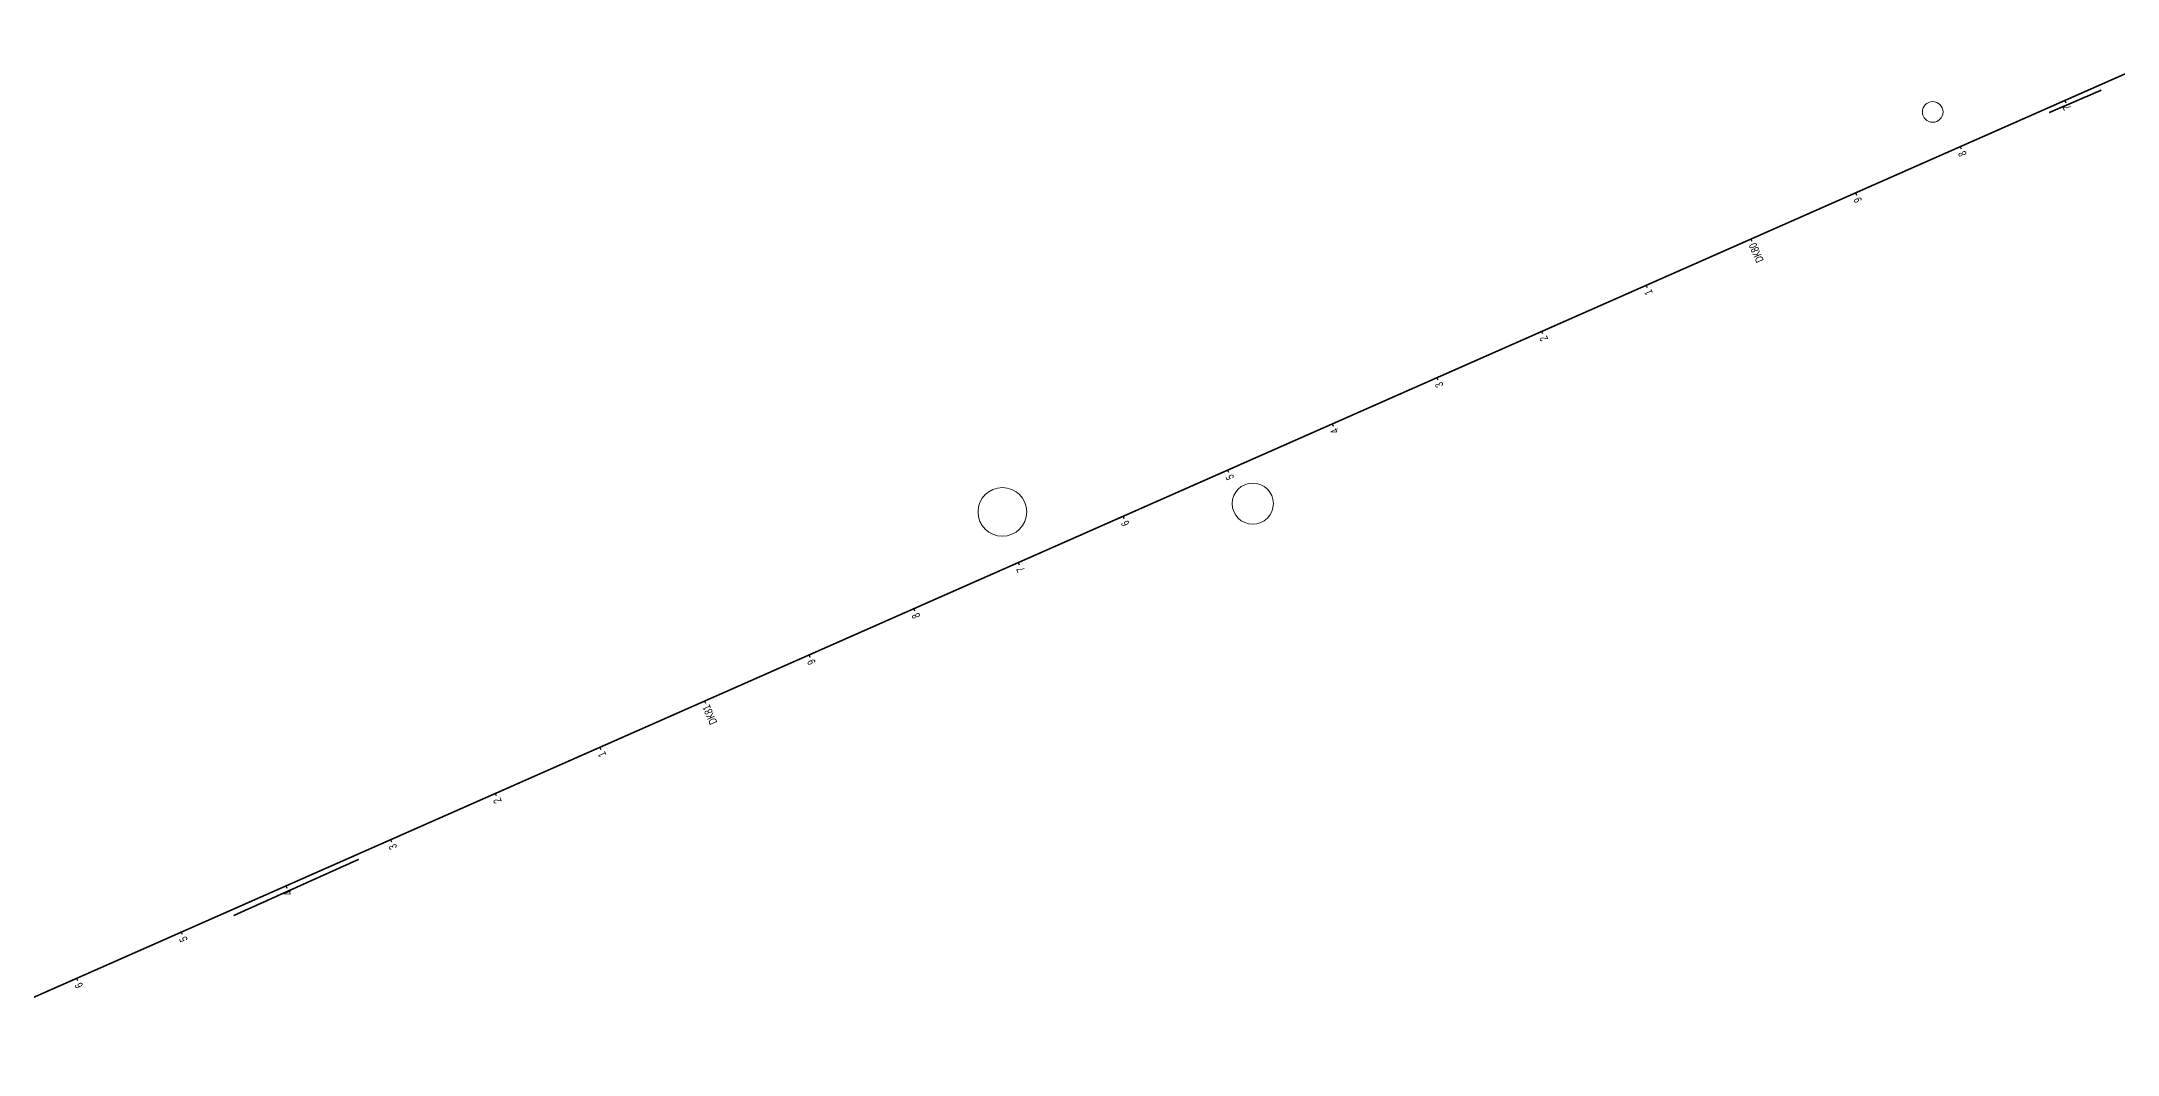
# Model space of a CAD drawing. Header units: millimetres. Extents: x 497834 to 621495, y 3353175 to 3430424.
# Drawn here: x 598820 to 600636, y 3393410 to 3394296 of the extents above; entities that cross this region are included whole.
import ezdxf

# ---------------------------------------------------------------- set-up
doc = ezdxf.new("R2010")
doc.units = ezdxf.units.MM
for name, color, linetype in [('DK改路中线', 7, 'Continuous'), ('dl2', 7, 'Continuous'), ('房屋圆', 7, 'Continuous'), ('沪乍杭打线-0.0-200.8段-施工系转设计系成果-2000坐标系-左线_里程', 7, 'Continuous')]:
    doc.layers.add(name, color=color, linetype=linetype)
doc.styles.add('PM_LC', font='slromans.shx', dxfattribs={"width": 0.75, "bigfont": 'hztxt.shx'})

msp = doc.modelspace()

# ---------------------------------------------------------------- linework, layer by layer
at = {"layer": 'DK改路中线', "color": 3, "linetype": 'Continuous', "ltscale": 2, "const_width": 1.4, "flags": 128}
for points in [[(600622, 3394253.6), (600620.2, 3394252.8), (600618.4, 3394252), (600616.5, 3394251.2), (600614.7, 3394250.4), (600612.9, 3394249.6), (600611, 3394248.8), (600609.2, 3394248), (600607.3, 3394247.3), (600605.5, 3394246.5), (600603.7, 3394245.7), (600601.8, 3394244.9), (600600, 3394244.1), (600598.2, 3394243.3), (600596.3, 3394242.5), (600594.5, 3394241.7), (600592.6, 3394240.9), (600590.8, 3394240.1), (600589, 3394239.4), (600587.1, 3394238.6), (600585.3, 3394237.8), (600583.5, 3394237), (600581.6, 3394236.2), (600579.8, 3394235.4), (600577.9, 3394234.6), (600576.3, 3394233.9)], [(599097.9, 3393580.8), (599096.1, 3393580), (599094.3, 3393579.2), (599092.5, 3393578.4), (599090.6, 3393577.6), (599088.8, 3393576.7), (599085.2, 3393575.1), (599083.3, 3393574.3), (599081.5, 3393573.5), (599079.7, 3393572.6), (599077.9, 3393571.8), (599074.2, 3393570.2), (599072.4, 3393569.4), (599070.6, 3393568.5), (599068.8, 3393567.7), (599065.1, 3393566.1), (599063.3, 3393565.3), (599061.5, 3393564.4), (599059.6, 3393563.6), (599057.8, 3393562.8), (599054.2, 3393561.2), (599052.3, 3393560.3), (599050.5, 3393559.5), (599048.7, 3393558.7), (599046.9, 3393557.9), (599043.2, 3393556.2), (599041.4, 3393555.4), (599039.6, 3393554.6), (599037.7, 3393553.8), (599035.9, 3393553), (599032.3, 3393551.3), (599030.4, 3393550.5), (599028.6, 3393549.7), (599026.8, 3393548.9), (599025, 3393548), (599021.3, 3393546.4), (599019.5, 3393545.6), (599017.7, 3393544.8), (599015.9, 3393543.9), (599014, 3393543.1), (599012.2, 3393542.3), (599010.4, 3393541.5), (599006.7, 3393539.8), (599004.9, 3393539), (599001.3, 3393537.4), (598999.4, 3393536.6), (598995.8, 3393534.9), (598994, 3393534.1), (598990.3, 3393532.4), (598988.5, 3393531.6), (598988.4, 3393531.6)]]:
    msp.add_lwpolyline(points, dxfattribs=at)
at = {"layer": 'dl2', "color": 3, "linetype": 'Continuous', "ltscale": 2, "const_width": 1.4, "flags": 128}
msp.add_lwpolyline([(600705.3, 3394295.4), (598701.9, 3393410.8)], dxfattribs=at)
at = {"layer": '房屋圆', "lineweight": 0}
for centre, radius in [((600474.5, 3394234.5), 9.01), ((599660.8, 3393884.7), 21.3), ((599879.8, 3393891.9), 18)]:
    msp.add_circle(centre, radius, dxfattribs=at)
at = {"layer": '沪乍杭打线-0.0-200.8段-施工系转设计系成果-2000坐标系-左线_里程', "color": 5, "linetype": 'Continuous', "ltscale": 2}
for p, q in [((600590, 3394244.5), (600590.8, 3394242.6)), ((600498.5, 3394204.1), (600499.3, 3394202.2)), ((600406.9, 3394163.6), (600407.7, 3394161.8)), ((600315.4, 3394123.2), (600316.2, 3394121.4)), ((600223.9, 3394082.8), (600224.7, 3394081)), ((600132.4, 3394042.4), (600133.2, 3394040.6)), ((600040.8, 3394002), (600041.6, 3394000.2)), ((599949.3, 3393961.6), (599950.1, 3393959.8)), ((599857.8, 3393921.2), (599858.6, 3393919.3)), ((599766.3, 3393880.8), (599767.1, 3393878.9)), ((599674.7, 3393840.4), (599675.6, 3393838.5)), ((599583.2, 3393799.9), (599584, 3393798.1)), ((599491.7, 3393759.5), (599492.5, 3393757.7)), ((599400.2, 3393719.1), (599401, 3393717.3)), ((599308.6, 3393678.7), (599309.5, 3393676.9)), ((599217.1, 3393638.3), (599217.9, 3393636.5)), ((599125.6, 3393597.9), (599126.4, 3393596.1)), ((599034.1, 3393557.5), (599034.9, 3393555.6)), ((598942.6, 3393517.1), (598943.4, 3393515.2)), ((598851, 3393476.6), (598851.8, 3393474.8))]:
    msp.add_line(p, q, dxfattribs=at)

# ---------------------------------------------------------------- texts
at = {"layer": '沪乍杭打线-0.0-200.8段-施工系转设计系成果-2000坐标系-左线_里程', "color": 2, "style": 'PM_LC', "width": 0.75}
for s, p in [('7', (600595.9, 3394237.9)), ('8', (600504.4, 3394197.5)), ('9', (600412.9, 3394157.1)), ('DK80', (600326.9, 3394104.7)), ('1', (600229.8, 3394076.3)), ('2', (600138.3, 3394035.9)), ('3', (600046.8, 3393995.4)), ('4', (599955.3, 3393955)), ('5', (599863.7, 3393914.6)), ('6', (599772.2, 3393874.2)), ('7', (599680.7, 3393833.8)), ('8', (599589.2, 3393793.4)), ('9', (599497.7, 3393753)), ('DK81', (599411.6, 3393700.6)), ('1', (599314.6, 3393672.2)), ('2', (599223.1, 3393631.7)), ('3', (599131.6, 3393591.3)), ('4', (599040, 3393550.9)), ('5', (598948.5, 3393510.5)), ('6', (598857, 3393470.1))]:
    msp.add_text(s, height=7, rotation=113.8234, dxfattribs=at).set_placement(p)

doc.saveas('drawing.dxf')
